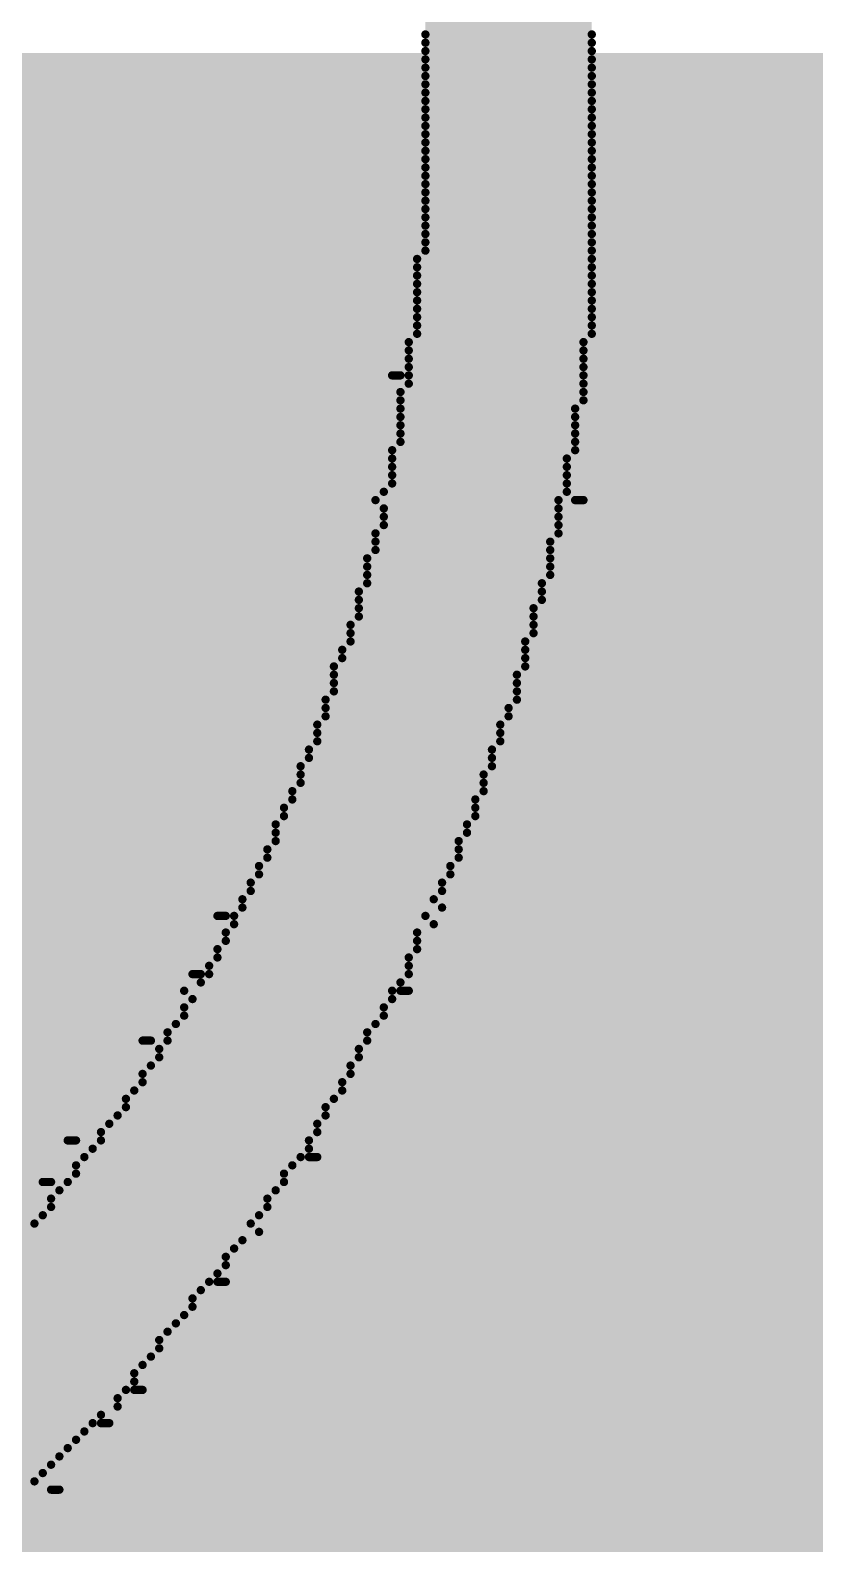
# Model space of a CAD drawing. Header units: inches. Extents: x -5 to 433, y -20 to 71.
# Drawn here: x 24.484 to 26.88, y 50.057 to 54.68 of the extents above; entities that cross this region are included whole.
import ezdxf

# ---------------------------------------------------------------- set-up
doc = ezdxf.new("R2010")
doc.units = ezdxf.units.IN
doc.layers.add('Bottom Overlay', color=54, linetype='Continuous')
doc.layers.add('Top Layer', color=1, linetype='Continuous')

msp = doc.modelspace()

# ---------------------------------------------------------------- hatches: boundary and pattern name
at = {"layer": 'Top Layer'}
for points in [[(24.1058, 54.61), (24.1058, 53.4162), (64.5414, 53.4162), (64.5414, 54.61)], [(24.1554, 38.5064), (29.1842, 38.5064), (29.1842, 54.4576), (24.1554, 54.4576)], [(24.1059, 10.3124), (26.7462, 10.3124), (26.7462, 54.0655), (24.1059, 54.0655)]]:
    msp.add_hatch(color=1, dxfattribs=at).paths.add_polyline_path(points)

# ---------------------------------------------------------------- linework, layer by layer
at = {"layer": 'Bottom Overlay'}
for points in [[(25.6908, 54.6926, 0.0254, 0.0254, 0), (26.1988, 54.6926, 0.0254, 0.0254, 0)], [(25.6908, 54.6672, 0.0254, 0.0254, 0), (26.1988, 54.6672, 0.0254, 0.0254, 0)], [(25.6908, 54.6418, 0.0254, 0.0254, 0), (26.1988, 54.6418, 0.0254, 0.0254, 0)], [(25.6908, 54.6164, 0.0254, 0.0254, 0), (26.1988, 54.6164, 0.0254, 0.0254, 0)], [(25.6908, 54.591, 0.0254, 0.0254, 0), (26.1988, 54.591, 0.0254, 0.0254, 0)], [(25.6908, 54.5656, 0.0254, 0.0254, 0), (26.1988, 54.5656, 0.0254, 0.0254, 0)], [(25.6908, 54.5402, 0.0254, 0.0254, 0), (26.1988, 54.5402, 0.0254, 0.0254, 0)], [(25.6908, 54.5148, 0.0254, 0.0254, 0), (26.1988, 54.5148, 0.0254, 0.0254, 0)], [(25.6908, 54.4894, 0.0254, 0.0254, 0), (26.1988, 54.4894, 0.0254, 0.0254, 0)], [(25.6908, 54.464, 0.0254, 0.0254, 0), (26.1988, 54.464, 0.0254, 0.0254, 0)], [(25.6908, 54.4386, 0.0254, 0.0254, 0), (26.1988, 54.4386, 0.0254, 0.0254, 0)], [(25.6908, 54.4132, 0.0254, 0.0254, 0), (26.1988, 54.4132, 0.0254, 0.0254, 0)], [(25.6908, 54.3878, 0.0254, 0.0254, 0), (26.1988, 54.3878, 0.0254, 0.0254, 0)], [(25.6908, 54.3624, 0.0254, 0.0254, 0), (26.1988, 54.3624, 0.0254, 0.0254, 0)], [(25.6908, 54.337, 0.0254, 0.0254, 0), (26.1988, 54.337, 0.0254, 0.0254, 0)], [(25.6908, 54.3116, 0.0254, 0.0254, 0), (26.1988, 54.3116, 0.0254, 0.0254, 0)], [(25.6908, 54.2862, 0.0254, 0.0254, 0), (26.1988, 54.2862, 0.0254, 0.0254, 0)], [(25.6908, 54.2608, 0.0254, 0.0254, 0), (26.1988, 54.2608, 0.0254, 0.0254, 0)], [(25.6908, 54.2354, 0.0254, 0.0254, 0), (26.1988, 54.2354, 0.0254, 0.0254, 0)], [(25.6908, 54.21, 0.0254, 0.0254, 0), (26.1988, 54.21, 0.0254, 0.0254, 0)], [(25.6908, 54.1846, 0.0254, 0.0254, 0), (26.1988, 54.1846, 0.0254, 0.0254, 0)], [(25.6908, 54.1592, 0.0254, 0.0254, 0), (26.1988, 54.1592, 0.0254, 0.0254, 0)], [(25.6908, 54.1338, 0.0254, 0.0254, 0), (26.1988, 54.1338, 0.0254, 0.0254, 0)], [(25.6908, 54.1084, 0.0254, 0.0254, 0), (26.1988, 54.1084, 0.0254, 0.0254, 0)], [(25.6908, 54.083, 0.0254, 0.0254, 0), (26.1988, 54.083, 0.0254, 0.0254, 0)], [(25.6908, 54.0576, 0.0254, 0.0254, 0), (26.1988, 54.0576, 0.0254, 0.0254, 0)], [(25.6908, 54.0322, 0.0254, 0.0254, 0), (26.1988, 54.0322, 0.0254, 0.0254, 0)], [(25.6908, 54.0068, 0.0254, 0.0254, 0), (26.1988, 54.0068, 0.0254, 0.0254, 0)], [(25.6654, 53.9814, 0.0254, 0.0254, 0), (26.1988, 53.9814, 0.0254, 0.0254, 0)], [(25.6654, 53.956, 0.0254, 0.0254, 0), (26.1988, 53.956, 0.0254, 0.0254, 0)], [(25.6654, 53.9306, 0.0254, 0.0254, 0), (26.1988, 53.9306, 0.0254, 0.0254, 0)], [(25.6654, 53.9052, 0.0254, 0.0254, 0), (26.1988, 53.9052, 0.0254, 0.0254, 0)], [(25.6654, 53.8798, 0.0254, 0.0254, 0), (26.1988, 53.8798, 0.0254, 0.0254, 0)], [(25.6654, 53.8544, 0.0254, 0.0254, 0), (26.1988, 53.8544, 0.0254, 0.0254, 0)], [(25.6654, 53.829, 0.0254, 0.0254, 0), (26.1988, 53.829, 0.0254, 0.0254, 0)], [(25.6654, 53.8036, 0.0254, 0.0254, 0), (26.1988, 53.8036, 0.0254, 0.0254, 0)], [(25.6654, 53.7782, 0.0254, 0.0254, 0), (26.1988, 53.7782, 0.0254, 0.0254, 0)], [(25.6654, 53.7528, 0.0254, 0.0254, 0), (26.1988, 53.7528, 0.0254, 0.0254, 0)], [(25.64, 53.7274, 0.0254, 0.0254, 0), (26.1734, 53.7274, 0.0254, 0.0254, 0)], [(25.64, 53.702, 0.0254, 0.0254, 0), (26.1734, 53.702, 0.0254, 0.0254, 0)], [(25.64, 53.6766, 0.0254, 0.0254, 0), (26.1734, 53.6766, 0.0254, 0.0254, 0)], [(25.5892, 53.6258, 0.0254, 0.0254, 0), (25.6146, 53.6258, 0.0254, 0.0254, 0)], [(25.64, 53.6512, 0.0254, 0.0254, 0), (26.1734, 53.6512, 0.0254, 0.0254, 0)], [(25.64, 53.6258, 0.0254, 0.0254, 0), (26.1734, 53.6258, 0.0254, 0.0254, 0)], [(25.6146, 53.575, 0.0254, 0.0254, 0), (26.1734, 53.575, 0.0254, 0.0254, 0)], [(25.64, 53.6004, 0.0254, 0.0254, 0), (26.1734, 53.6004, 0.0254, 0.0254, 0)], [(25.6146, 53.5496, 0.0254, 0.0254, 0), (26.1734, 53.5496, 0.0254, 0.0254, 0)], [(25.6146, 53.5242, 0.0254, 0.0254, 0), (26.148, 53.5242, 0.0254, 0.0254, 0)], [(25.6146, 53.4988, 0.0254, 0.0254, 0), (26.148, 53.4988, 0.0254, 0.0254, 0)], [(25.6146, 53.4734, 0.0254, 0.0254, 0), (26.148, 53.4734, 0.0254, 0.0254, 0)], [(25.6146, 53.448, 0.0254, 0.0254, 0), (26.148, 53.448, 0.0254, 0.0254, 0)], [(25.5892, 53.3972, 0.0254, 0.0254, 0), (26.148, 53.3972, 0.0254, 0.0254, 0)], [(25.6146, 53.4226, 0.0254, 0.0254, 0), (26.148, 53.4226, 0.0254, 0.0254, 0)], [(25.5892, 53.3718, 0.0254, 0.0254, 0), (26.1226, 53.3718, 0.0254, 0.0254, 0)], [(25.5892, 53.3464, 0.0254, 0.0254, 0), (26.1226, 53.3464, 0.0254, 0.0254, 0)], [(25.5892, 53.321, 0.0254, 0.0254, 0), (26.1226, 53.321, 0.0254, 0.0254, 0)], [(25.5892, 53.2956, 0.0254, 0.0254, 0), (26.1226, 53.2956, 0.0254, 0.0254, 0)], [(25.5384, 53.2448, 0.0254, 0.0254, 0), (26.0972, 53.2448, 0.0254, 0.0254, 0)], [(25.5638, 53.2702, 0.0254, 0.0254, 0), (26.1226, 53.2702, 0.0254, 0.0254, 0)], [(26.148, 53.2448, 0.0254, 0.0254, 0), (26.1734, 53.2448, 0.0254, 0.0254, 0)], [(25.5638, 53.2194, 0.0254, 0.0254, 0), (26.0972, 53.2194, 0.0254, 0.0254, 0)], [(25.5638, 53.194, 0.0254, 0.0254, 0), (26.0972, 53.194, 0.0254, 0.0254, 0)], [(25.5638, 53.1686, 0.0254, 0.0254, 0), (26.0972, 53.1686, 0.0254, 0.0254, 0)], [(25.5384, 53.1432, 0.0254, 0.0254, 0), (26.0972, 53.1432, 0.0254, 0.0254, 0)], [(25.5384, 53.1178, 0.0254, 0.0254, 0), (26.0718, 53.1178, 0.0254, 0.0254, 0)], [(25.513, 53.067, 0.0254, 0.0254, 0), (26.0718, 53.067, 0.0254, 0.0254, 0)], [(25.5384, 53.0924, 0.0254, 0.0254, 0), (26.0718, 53.0924, 0.0254, 0.0254, 0)], [(25.513, 53.0416, 0.0254, 0.0254, 0), (26.0718, 53.0416, 0.0254, 0.0254, 0)], [(25.513, 53.0162, 0.0254, 0.0254, 0), (26.0718, 53.0162, 0.0254, 0.0254, 0)], [(25.4876, 52.9654, 0.0254, 0.0254, 0), (26.0464, 52.9654, 0.0254, 0.0254, 0)], [(25.513, 52.9908, 0.0254, 0.0254, 0), (26.0464, 52.9908, 0.0254, 0.0254, 0)], [(25.4876, 52.94, 0.0254, 0.0254, 0), (26.0464, 52.94, 0.0254, 0.0254, 0)], [(25.4876, 52.9146, 0.0254, 0.0254, 0), (26.021, 52.9146, 0.0254, 0.0254, 0)], [(25.4876, 52.8892, 0.0254, 0.0254, 0), (26.021, 52.8892, 0.0254, 0.0254, 0)], [(25.4622, 52.8638, 0.0254, 0.0254, 0), (26.021, 52.8638, 0.0254, 0.0254, 0)], [(25.4622, 52.8384, 0.0254, 0.0254, 0), (26.021, 52.8384, 0.0254, 0.0254, 0)], [(25.4368, 52.7876, 0.0254, 0.0254, 0), (25.9956, 52.7876, 0.0254, 0.0254, 0)], [(25.4622, 52.813, 0.0254, 0.0254, 0), (25.9956, 52.813, 0.0254, 0.0254, 0)], [(25.4114, 52.7368, 0.0254, 0.0254, 0), (25.9956, 52.7368, 0.0254, 0.0254, 0)], [(25.4368, 52.7622, 0.0254, 0.0254, 0), (25.9956, 52.7622, 0.0254, 0.0254, 0)], [(25.4114, 52.7114, 0.0254, 0.0254, 0), (25.9702, 52.7114, 0.0254, 0.0254, 0)], [(25.4114, 52.686, 0.0254, 0.0254, 0), (25.9702, 52.686, 0.0254, 0.0254, 0)], [(25.4114, 52.6606, 0.0254, 0.0254, 0), (25.9702, 52.6606, 0.0254, 0.0254, 0)], [(25.386, 52.6352, 0.0254, 0.0254, 0), (25.9702, 52.6352, 0.0254, 0.0254, 0)], [(25.386, 52.6098, 0.0254, 0.0254, 0), (25.9448, 52.6098, 0.0254, 0.0254, 0)], [(25.3606, 52.559, 0.0254, 0.0254, 0), (25.9194, 52.559, 0.0254, 0.0254, 0)], [(25.386, 52.5844, 0.0254, 0.0254, 0), (25.9448, 52.5844, 0.0254, 0.0254, 0)], [(25.3606, 52.5336, 0.0254, 0.0254, 0), (25.9194, 52.5336, 0.0254, 0.0254, 0)], [(25.3606, 52.5082, 0.0254, 0.0254, 0), (25.9194, 52.5082, 0.0254, 0.0254, 0)], [(25.3352, 52.4828, 0.0254, 0.0254, 0), (25.894, 52.4828, 0.0254, 0.0254, 0)], [(25.3352, 52.4574, 0.0254, 0.0254, 0), (25.894, 52.4574, 0.0254, 0.0254, 0)], [(25.3098, 52.432, 0.0254, 0.0254, 0), (25.894, 52.432, 0.0254, 0.0254, 0)], [(25.3098, 52.4066, 0.0254, 0.0254, 0), (25.8686, 52.4066, 0.0254, 0.0254, 0)], [(25.3098, 52.3812, 0.0254, 0.0254, 0), (25.8686, 52.3812, 0.0254, 0.0254, 0)], [(25.2844, 52.3558, 0.0254, 0.0254, 0), (25.8686, 52.3558, 0.0254, 0.0254, 0)], [(25.2844, 52.3304, 0.0254, 0.0254, 0), (25.8432, 52.3304, 0.0254, 0.0254, 0)], [(25.259, 52.305, 0.0254, 0.0254, 0), (25.8432, 52.305, 0.0254, 0.0254, 0)], [(25.259, 52.2796, 0.0254, 0.0254, 0), (25.8432, 52.2796, 0.0254, 0.0254, 0)], [(25.2336, 52.2542, 0.0254, 0.0254, 0), (25.8178, 52.2542, 0.0254, 0.0254, 0)], [(25.2336, 52.2288, 0.0254, 0.0254, 0), (25.8178, 52.2288, 0.0254, 0.0254, 0)], [(25.2336, 52.2034, 0.0254, 0.0254, 0), (25.7924, 52.2034, 0.0254, 0.0254, 0)], [(25.2082, 52.178, 0.0254, 0.0254, 0), (25.7924, 52.178, 0.0254, 0.0254, 0)], [(25.2082, 52.1526, 0.0254, 0.0254, 0), (25.7924, 52.1526, 0.0254, 0.0254, 0)], [(25.1828, 52.1272, 0.0254, 0.0254, 0), (25.767, 52.1272, 0.0254, 0.0254, 0)], [(25.1828, 52.1018, 0.0254, 0.0254, 0), (25.767, 52.1018, 0.0254, 0.0254, 0)], [(25.1574, 52.0764, 0.0254, 0.0254, 0), (25.7416, 52.0764, 0.0254, 0.0254, 0)], [(25.1574, 52.051, 0.0254, 0.0254, 0), (25.7416, 52.051, 0.0254, 0.0254, 0)], [(25.132, 52.0256, 0.0254, 0.0254, 0), (25.7162, 52.0256, 0.0254, 0.0254, 0)], [(25.132, 52.0002, 0.0254, 0.0254, 0), (25.7416, 52.0002, 0.0254, 0.0254, 0)], [(25.0558, 51.9748, 0.0254, 0.0254, 0), (25.0812, 51.9748, 0.0254, 0.0254, 0)], [(25.1066, 51.9748, 0.0254, 0.0254, 0), (25.6908, 51.9748, 0.0254, 0.0254, 0)], [(25.1066, 51.9494, 0.0254, 0.0254, 0), (25.7162, 51.9494, 0.0254, 0.0254, 0)], [(25.0812, 51.924, 0.0254, 0.0254, 0), (25.6654, 51.924, 0.0254, 0.0254, 0)], [(25.0558, 51.8732, 0.0254, 0.0254, 0), (25.6654, 51.8732, 0.0254, 0.0254, 0)], [(25.0812, 51.8986, 0.0254, 0.0254, 0), (25.6654, 51.8986, 0.0254, 0.0254, 0)], [(25.0304, 51.8224, 0.0254, 0.0254, 0), (25.64, 51.8224, 0.0254, 0.0254, 0)], [(25.0558, 51.8478, 0.0254, 0.0254, 0), (25.64, 51.8478, 0.0254, 0.0254, 0)], [(24.9796, 51.797, 0.0254, 0.0254, 0), (25.005, 51.797, 0.0254, 0.0254, 0)], [(25.005, 51.7716, 0.0254, 0.0254, 0), (25.6146, 51.7716, 0.0254, 0.0254, 0)], [(25.0304, 51.797, 0.0254, 0.0254, 0), (25.64, 51.797, 0.0254, 0.0254, 0)], [(24.9542, 51.7462, 0.0254, 0.0254, 0), (25.5892, 51.7462, 0.0254, 0.0254, 0)], [(24.9796, 51.7208, 0.0254, 0.0254, 0), (25.5892, 51.7208, 0.0254, 0.0254, 0)], [(25.6146, 51.7462, 0.0254, 0.0254, 0), (25.64, 51.7462, 0.0254, 0.0254, 0)], [(24.9542, 51.6954, 0.0254, 0.0254, 0), (25.5638, 51.6954, 0.0254, 0.0254, 0)], [(24.9288, 51.6446, 0.0254, 0.0254, 0), (25.5384, 51.6446, 0.0254, 0.0254, 0)], [(24.9542, 51.67, 0.0254, 0.0254, 0), (25.5638, 51.67, 0.0254, 0.0254, 0)], [(24.8272, 51.5938, 0.0254, 0.0254, 0), (24.8526, 51.5938, 0.0254, 0.0254, 0)], [(24.9034, 51.6192, 0.0254, 0.0254, 0), (25.513, 51.6192, 0.0254, 0.0254, 0)], [(24.9034, 51.5938, 0.0254, 0.0254, 0), (25.513, 51.5938, 0.0254, 0.0254, 0)], [(24.878, 51.5684, 0.0254, 0.0254, 0), (25.4876, 51.5684, 0.0254, 0.0254, 0)], [(24.878, 51.543, 0.0254, 0.0254, 0), (25.4876, 51.543, 0.0254, 0.0254, 0)], [(24.8272, 51.4922, 0.0254, 0.0254, 0), (25.4622, 51.4922, 0.0254, 0.0254, 0)], [(24.8526, 51.5176, 0.0254, 0.0254, 0), (25.4622, 51.5176, 0.0254, 0.0254, 0)], [(24.8018, 51.4414, 0.0254, 0.0254, 0), (25.4368, 51.4414, 0.0254, 0.0254, 0)], [(24.8272, 51.4668, 0.0254, 0.0254, 0), (25.4368, 51.4668, 0.0254, 0.0254, 0)], [(24.7764, 51.416, 0.0254, 0.0254, 0), (25.4114, 51.416, 0.0254, 0.0254, 0)], [(24.751, 51.3652, 0.0254, 0.0254, 0), (25.386, 51.3652, 0.0254, 0.0254, 0)], [(24.7764, 51.3906, 0.0254, 0.0254, 0), (25.386, 51.3906, 0.0254, 0.0254, 0)], [(24.7002, 51.3144, 0.0254, 0.0254, 0), (25.3606, 51.3144, 0.0254, 0.0254, 0)], [(24.7256, 51.3398, 0.0254, 0.0254, 0), (25.3606, 51.3398, 0.0254, 0.0254, 0)], [(24.5986, 51.289, 0.0254, 0.0254, 0), (24.624, 51.289, 0.0254, 0.0254, 0)], [(24.6748, 51.2636, 0.0254, 0.0254, 0), (25.3352, 51.2636, 0.0254, 0.0254, 0)], [(24.7002, 51.289, 0.0254, 0.0254, 0), (25.3352, 51.289, 0.0254, 0.0254, 0)], [(24.624, 51.2128, 0.0254, 0.0254, 0), (25.2844, 51.2128, 0.0254, 0.0254, 0)], [(24.6494, 51.2382, 0.0254, 0.0254, 0), (25.3098, 51.2382, 0.0254, 0.0254, 0)], [(25.3352, 51.2382, 0.0254, 0.0254, 0), (25.3606, 51.2382, 0.0254, 0.0254, 0)], [(24.5224, 51.162, 0.0254, 0.0254, 0), (24.5478, 51.162, 0.0254, 0.0254, 0)], [(24.5986, 51.162, 0.0254, 0.0254, 0), (25.259, 51.162, 0.0254, 0.0254, 0)], [(24.624, 51.1874, 0.0254, 0.0254, 0), (25.259, 51.1874, 0.0254, 0.0254, 0)], [(24.5732, 51.1366, 0.0254, 0.0254, 0), (25.2336, 51.1366, 0.0254, 0.0254, 0)], [(24.5478, 51.1112, 0.0254, 0.0254, 0), (25.2082, 51.1112, 0.0254, 0.0254, 0)], [(24.5478, 51.0858, 0.0254, 0.0254, 0), (25.2082, 51.0858, 0.0254, 0.0254, 0)], [(24.497, 51.035, 0.0254, 0.0254, 0), (25.1574, 51.035, 0.0254, 0.0254, 0)], [(24.5224, 51.0604, 0.0254, 0.0254, 0), (25.1828, 51.0604, 0.0254, 0.0254, 0)], [(24.4462, 50.9842, 0.0254, 0.0254, 0), (25.132, 50.9842, 0.0254, 0.0254, 0)], [(24.4716, 51.0096, 0.0254, 0.0254, 0), (25.1828, 51.0096, 0.0254, 0.0254, 0)], [(24.4208, 50.9588, 0.0254, 0.0254, 0), (25.1066, 50.9588, 0.0254, 0.0254, 0)], [(24.4208, 50.9334, 0.0254, 0.0254, 0), (25.0812, 50.9334, 0.0254, 0.0254, 0)], [(24.3954, 50.908, 0.0254, 0.0254, 0), (25.0812, 50.908, 0.0254, 0.0254, 0)], [(24.3446, 50.8572, 0.0254, 0.0254, 0), (25.0304, 50.8572, 0.0254, 0.0254, 0)], [(24.37, 50.8826, 0.0254, 0.0254, 0), (25.0558, 50.8826, 0.0254, 0.0254, 0)], [(25.0558, 50.8572, 0.0254, 0.0254, 0), (25.0812, 50.8572, 0.0254, 0.0254, 0)], [(24.2938, 50.8064, 0.0254, 0.0254, 0), (24.9796, 50.8064, 0.0254, 0.0254, 0)], [(24.3192, 50.8318, 0.0254, 0.0254, 0), (25.005, 50.8318, 0.0254, 0.0254, 0)], [(24.243, 50.7556, 0.0254, 0.0254, 0), (24.9542, 50.7556, 0.0254, 0.0254, 0)], [(24.2684, 50.781, 0.0254, 0.0254, 0), (24.9796, 50.781, 0.0254, 0.0254, 0)], [(24.1922, 50.7048, 0.0254, 0.0254, 0), (24.9034, 50.7048, 0.0254, 0.0254, 0)], [(24.2176, 50.7302, 0.0254, 0.0254, 0), (24.9288, 50.7302, 0.0254, 0.0254, 0)], [(24.1414, 50.654, 0.0254, 0.0254, 0), (24.878, 50.654, 0.0254, 0.0254, 0)], [(24.1668, 50.6794, 0.0254, 0.0254, 0), (24.878, 50.6794, 0.0254, 0.0254, 0)], [(24.116, 50.6286, 0.0254, 0.0254, 0), (24.8526, 50.6286, 0.0254, 0.0254, 0)], [(24.0652, 50.5778, 0.0254, 0.0254, 0), (24.8018, 50.5778, 0.0254, 0.0254, 0)], [(24.0906, 50.6032, 0.0254, 0.0254, 0), (24.8272, 50.6032, 0.0254, 0.0254, 0)], [(24.0144, 50.527, 0.0254, 0.0254, 0), (24.7764, 50.527, 0.0254, 0.0254, 0)], [(24.0398, 50.5524, 0.0254, 0.0254, 0), (24.8018, 50.5524, 0.0254, 0.0254, 0)], [(24.8018, 50.527, 0.0254, 0.0254, 0), (24.8272, 50.527, 0.0254, 0.0254, 0)], [(23.9636, 50.4762, 0.0254, 0.0254, 0), (24.751, 50.4762, 0.0254, 0.0254, 0)], [(23.989, 50.5016, 0.0254, 0.0254, 0), (24.751, 50.5016, 0.0254, 0.0254, 0)], [(23.9128, 50.4254, 0.0254, 0.0254, 0), (24.6748, 50.4254, 0.0254, 0.0254, 0)], [(23.9382, 50.4508, 0.0254, 0.0254, 0), (24.7002, 50.4508, 0.0254, 0.0254, 0)], [(24.7002, 50.4254, 0.0254, 0.0254, 0), (24.7256, 50.4254, 0.0254, 0.0254, 0)], [(23.862, 50.4, 0.0254, 0.0254, 0), (24.6494, 50.4, 0.0254, 0.0254, 0)], [(23.8112, 50.3492, 0.0254, 0.0254, 0), (24.5986, 50.3492, 0.0254, 0.0254, 0)], [(23.862, 50.3746, 0.0254, 0.0254, 0), (24.624, 50.3746, 0.0254, 0.0254, 0)], [(23.7604, 50.2984, 0.0254, 0.0254, 0), (24.5478, 50.2984, 0.0254, 0.0254, 0)], [(23.7858, 50.3238, 0.0254, 0.0254, 0), (24.5732, 50.3238, 0.0254, 0.0254, 0)], [(23.6842, 50.2476, 0.0254, 0.0254, 0), (24.497, 50.2476, 0.0254, 0.0254, 0)], [(23.735, 50.273, 0.0254, 0.0254, 0), (24.5224, 50.273, 0.0254, 0.0254, 0)], [(23.6588, 50.2222, 0.0254, 0.0254, 0), (24.4716, 50.2222, 0.0254, 0.0254, 0)], [(24.5478, 50.2222, 0.0254, 0.0254, 0), (24.5732, 50.2222, 0.0254, 0.0254, 0)]]:
    msp.add_lwpolyline(points, format="xyseb", dxfattribs=at)
for points in [[(25.6845, 54.6672, 0.0127, 0.0127, 1), (25.6972, 54.6672, 0.0127, 0.0127, 1)], [(25.6845, 54.6418, 0.0127, 0.0127, 1), (25.6972, 54.6418, 0.0127, 0.0127, 1)], [(26.1925, 54.6672, 0.0127, 0.0127, 1), (26.2052, 54.6672, 0.0127, 0.0127, 1)], [(26.1925, 54.6418, 0.0127, 0.0127, 1), (26.2052, 54.6418, 0.0127, 0.0127, 1)], [(25.6845, 54.6164, 0.0127, 0.0127, 1), (25.6972, 54.6164, 0.0127, 0.0127, 1)], [(25.6845, 54.591, 0.0127, 0.0127, 1), (25.6972, 54.591, 0.0127, 0.0127, 1)], [(26.1925, 54.6164, 0.0127, 0.0127, 1), (26.2052, 54.6164, 0.0127, 0.0127, 1)], [(26.1925, 54.591, 0.0127, 0.0127, 1), (26.2052, 54.591, 0.0127, 0.0127, 1)], [(25.6845, 54.5656, 0.0127, 0.0127, 1), (25.6972, 54.5656, 0.0127, 0.0127, 1)], [(25.6845, 54.5402, 0.0127, 0.0127, 1), (25.6972, 54.5402, 0.0127, 0.0127, 1)], [(26.1925, 54.5656, 0.0127, 0.0127, 1), (26.2052, 54.5656, 0.0127, 0.0127, 1)], [(26.1925, 54.5402, 0.0127, 0.0127, 1), (26.2052, 54.5402, 0.0127, 0.0127, 1)], [(25.6845, 54.5148, 0.0127, 0.0127, 1), (25.6972, 54.5148, 0.0127, 0.0127, 1)], [(26.1925, 54.5148, 0.0127, 0.0127, 1), (26.2052, 54.5148, 0.0127, 0.0127, 1)], [(25.6845, 54.4894, 0.0127, 0.0127, 1), (25.6972, 54.4894, 0.0127, 0.0127, 1)], [(25.6845, 54.464, 0.0127, 0.0127, 1), (25.6972, 54.464, 0.0127, 0.0127, 1)], [(26.1925, 54.4894, 0.0127, 0.0127, 1), (26.2052, 54.4894, 0.0127, 0.0127, 1)], [(26.1925, 54.464, 0.0127, 0.0127, 1), (26.2052, 54.464, 0.0127, 0.0127, 1)], [(25.6845, 54.4386, 0.0127, 0.0127, 1), (25.6972, 54.4386, 0.0127, 0.0127, 1)], [(25.6845, 54.4132, 0.0127, 0.0127, 1), (25.6972, 54.4132, 0.0127, 0.0127, 1)], [(26.1925, 54.4386, 0.0127, 0.0127, 1), (26.2052, 54.4386, 0.0127, 0.0127, 1)], [(26.1925, 54.4132, 0.0127, 0.0127, 1), (26.2052, 54.4132, 0.0127, 0.0127, 1)], [(25.6845, 54.3878, 0.0127, 0.0127, 1), (25.6972, 54.3878, 0.0127, 0.0127, 1)], [(25.6845, 54.3624, 0.0127, 0.0127, 1), (25.6972, 54.3624, 0.0127, 0.0127, 1)], [(26.1925, 54.3878, 0.0127, 0.0127, 1), (26.2052, 54.3878, 0.0127, 0.0127, 1)], [(26.1925, 54.3624, 0.0127, 0.0127, 1), (26.2052, 54.3624, 0.0127, 0.0127, 1)], [(25.6845, 54.337, 0.0127, 0.0127, 1), (25.6972, 54.337, 0.0127, 0.0127, 1)], [(25.6845, 54.3116, 0.0127, 0.0127, 1), (25.6972, 54.3116, 0.0127, 0.0127, 1)], [(26.1925, 54.337, 0.0127, 0.0127, 1), (26.2052, 54.337, 0.0127, 0.0127, 1)], [(26.1925, 54.3116, 0.0127, 0.0127, 1), (26.2052, 54.3116, 0.0127, 0.0127, 1)], [(25.6845, 54.2862, 0.0127, 0.0127, 1), (25.6972, 54.2862, 0.0127, 0.0127, 1)], [(25.6845, 54.2608, 0.0127, 0.0127, 1), (25.6972, 54.2608, 0.0127, 0.0127, 1)], [(26.1925, 54.2862, 0.0127, 0.0127, 1), (26.2052, 54.2862, 0.0127, 0.0127, 1)], [(26.1925, 54.2608, 0.0127, 0.0127, 1), (26.2052, 54.2608, 0.0127, 0.0127, 1)], [(25.6845, 54.2354, 0.0127, 0.0127, 1), (25.6972, 54.2354, 0.0127, 0.0127, 1)], [(26.1925, 54.2354, 0.0127, 0.0127, 1), (26.2052, 54.2354, 0.0127, 0.0127, 1)], [(25.6845, 54.21, 0.0127, 0.0127, 1), (25.6972, 54.21, 0.0127, 0.0127, 1)], [(25.6845, 54.1846, 0.0127, 0.0127, 1), (25.6972, 54.1846, 0.0127, 0.0127, 1)], [(26.1925, 54.21, 0.0127, 0.0127, 1), (26.2052, 54.21, 0.0127, 0.0127, 1)], [(26.1925, 54.1846, 0.0127, 0.0127, 1), (26.2052, 54.1846, 0.0127, 0.0127, 1)], [(25.6845, 54.1592, 0.0127, 0.0127, 1), (25.6972, 54.1592, 0.0127, 0.0127, 1)], [(25.6845, 54.1338, 0.0127, 0.0127, 1), (25.6972, 54.1338, 0.0127, 0.0127, 1)], [(26.1925, 54.1592, 0.0127, 0.0127, 1), (26.2052, 54.1592, 0.0127, 0.0127, 1)], [(26.1925, 54.1338, 0.0127, 0.0127, 1), (26.2052, 54.1338, 0.0127, 0.0127, 1)], [(25.6845, 54.1084, 0.0127, 0.0127, 1), (25.6972, 54.1084, 0.0127, 0.0127, 1)], [(25.6845, 54.083, 0.0127, 0.0127, 1), (25.6972, 54.083, 0.0127, 0.0127, 1)], [(26.1925, 54.1084, 0.0127, 0.0127, 1), (26.2052, 54.1084, 0.0127, 0.0127, 1)], [(26.1925, 54.083, 0.0127, 0.0127, 1), (26.2052, 54.083, 0.0127, 0.0127, 1)], [(25.6845, 54.0576, 0.0127, 0.0127, 1), (25.6972, 54.0576, 0.0127, 0.0127, 1)], [(25.6845, 54.0322, 0.0127, 0.0127, 1), (25.6972, 54.0322, 0.0127, 0.0127, 1)], [(26.1925, 54.0576, 0.0127, 0.0127, 1), (26.2052, 54.0576, 0.0127, 0.0127, 1)], [(26.1925, 54.0322, 0.0127, 0.0127, 1), (26.2052, 54.0322, 0.0127, 0.0127, 1)], [(25.6845, 54.0068, 0.0127, 0.0127, 1), (25.6972, 54.0068, 0.0127, 0.0127, 1)], [(26.1925, 54.0068, 0.0127, 0.0127, 1), (26.2052, 54.0068, 0.0127, 0.0127, 1)], [(25.6591, 53.9814, 0.0127, 0.0127, 1), (25.6718, 53.9814, 0.0127, 0.0127, 1)], [(25.6591, 53.956, 0.0127, 0.0127, 1), (25.6718, 53.956, 0.0127, 0.0127, 1)], [(26.1925, 53.9814, 0.0127, 0.0127, 1), (26.2052, 53.9814, 0.0127, 0.0127, 1)], [(26.1925, 53.956, 0.0127, 0.0127, 1), (26.2052, 53.956, 0.0127, 0.0127, 1)], [(25.6591, 53.9306, 0.0127, 0.0127, 1), (25.6718, 53.9306, 0.0127, 0.0127, 1)], [(25.6591, 53.9052, 0.0127, 0.0127, 1), (25.6718, 53.9052, 0.0127, 0.0127, 1)], [(26.1925, 53.9306, 0.0127, 0.0127, 1), (26.2052, 53.9306, 0.0127, 0.0127, 1)], [(26.1925, 53.9052, 0.0127, 0.0127, 1), (26.2052, 53.9052, 0.0127, 0.0127, 1)], [(25.6591, 53.8798, 0.0127, 0.0127, 1), (25.6718, 53.8798, 0.0127, 0.0127, 1)], [(25.6591, 53.8544, 0.0127, 0.0127, 1), (25.6718, 53.8544, 0.0127, 0.0127, 1)], [(26.1925, 53.8798, 0.0127, 0.0127, 1), (26.2052, 53.8798, 0.0127, 0.0127, 1)], [(26.1925, 53.8544, 0.0127, 0.0127, 1), (26.2052, 53.8544, 0.0127, 0.0127, 1)], [(25.6591, 53.829, 0.0127, 0.0127, 1), (25.6718, 53.829, 0.0127, 0.0127, 1)], [(25.6591, 53.8036, 0.0127, 0.0127, 1), (25.6718, 53.8036, 0.0127, 0.0127, 1)], [(26.1925, 53.829, 0.0127, 0.0127, 1), (26.2052, 53.829, 0.0127, 0.0127, 1)], [(26.1925, 53.8036, 0.0127, 0.0127, 1), (26.2052, 53.8036, 0.0127, 0.0127, 1)], [(25.6591, 53.7782, 0.0127, 0.0127, 1), (25.6718, 53.7782, 0.0127, 0.0127, 1)], [(25.6591, 53.7528, 0.0127, 0.0127, 1), (25.6718, 53.7528, 0.0127, 0.0127, 1)], [(26.1925, 53.7782, 0.0127, 0.0127, 1), (26.2052, 53.7782, 0.0127, 0.0127, 1)], [(26.1925, 53.7528, 0.0127, 0.0127, 1), (26.2052, 53.7528, 0.0127, 0.0127, 1)], [(25.6337, 53.7274, 0.0127, 0.0127, 1), (25.6464, 53.7274, 0.0127, 0.0127, 1)], [(26.1671, 53.7274, 0.0127, 0.0127, 1), (26.1798, 53.7274, 0.0127, 0.0127, 1)], [(25.6337, 53.702, 0.0127, 0.0127, 1), (25.6464, 53.702, 0.0127, 0.0127, 1)], [(25.6337, 53.6766, 0.0127, 0.0127, 1), (25.6464, 53.6766, 0.0127, 0.0127, 1)], [(26.1671, 53.702, 0.0127, 0.0127, 1), (26.1798, 53.702, 0.0127, 0.0127, 1)], [(26.1671, 53.6766, 0.0127, 0.0127, 1), (26.1798, 53.6766, 0.0127, 0.0127, 1)], [(25.5829, 53.6258, 0.0127, 0.0127, 1), (25.5956, 53.6258, 0.0127, 0.0127, 1)], [(25.6083, 53.6258, 0.0127, 0.0127, 1), (25.621, 53.6258, 0.0127, 0.0127, 1)], [(25.6337, 53.6512, 0.0127, 0.0127, 1), (25.6464, 53.6512, 0.0127, 0.0127, 1)], [(25.6337, 53.6258, 0.0127, 0.0127, 1), (25.6464, 53.6258, 0.0127, 0.0127, 1)], [(26.1671, 53.6512, 0.0127, 0.0127, 1), (26.1798, 53.6512, 0.0127, 0.0127, 1)], [(26.1671, 53.6258, 0.0127, 0.0127, 1), (26.1798, 53.6258, 0.0127, 0.0127, 1)], [(25.6083, 53.575, 0.0127, 0.0127, 1), (25.621, 53.575, 0.0127, 0.0127, 1)], [(25.6337, 53.6004, 0.0127, 0.0127, 1), (25.6464, 53.6004, 0.0127, 0.0127, 1)], [(26.1671, 53.6004, 0.0127, 0.0127, 1), (26.1798, 53.6004, 0.0127, 0.0127, 1)], [(26.1671, 53.575, 0.0127, 0.0127, 1), (26.1798, 53.575, 0.0127, 0.0127, 1)], [(25.6083, 53.5496, 0.0127, 0.0127, 1), (25.621, 53.5496, 0.0127, 0.0127, 1)], [(25.6083, 53.5242, 0.0127, 0.0127, 1), (25.621, 53.5242, 0.0127, 0.0127, 1)], [(26.1417, 53.5242, 0.0127, 0.0127, 1), (26.1544, 53.5242, 0.0127, 0.0127, 1)], [(26.1671, 53.5496, 0.0127, 0.0127, 1), (26.1798, 53.5496, 0.0127, 0.0127, 1)], [(25.6083, 53.4988, 0.0127, 0.0127, 1), (25.621, 53.4988, 0.0127, 0.0127, 1)], [(25.6083, 53.4734, 0.0127, 0.0127, 1), (25.621, 53.4734, 0.0127, 0.0127, 1)], [(26.1417, 53.4988, 0.0127, 0.0127, 1), (26.1544, 53.4988, 0.0127, 0.0127, 1)], [(26.1417, 53.4734, 0.0127, 0.0127, 1), (26.1544, 53.4734, 0.0127, 0.0127, 1)], [(25.6083, 53.448, 0.0127, 0.0127, 1), (25.621, 53.448, 0.0127, 0.0127, 1)], [(26.1417, 53.448, 0.0127, 0.0127, 1), (26.1544, 53.448, 0.0127, 0.0127, 1)], [(25.5829, 53.3972, 0.0127, 0.0127, 1), (25.5956, 53.3972, 0.0127, 0.0127, 1)], [(25.6083, 53.4226, 0.0127, 0.0127, 1), (25.621, 53.4226, 0.0127, 0.0127, 1)], [(26.1417, 53.4226, 0.0127, 0.0127, 1), (26.1544, 53.4226, 0.0127, 0.0127, 1)], [(26.1417, 53.3972, 0.0127, 0.0127, 1), (26.1544, 53.3972, 0.0127, 0.0127, 1)], [(25.5829, 53.3718, 0.0127, 0.0127, 1), (25.5956, 53.3718, 0.0127, 0.0127, 1)], [(25.5829, 53.3464, 0.0127, 0.0127, 1), (25.5956, 53.3464, 0.0127, 0.0127, 1)], [(26.1163, 53.3718, 0.0127, 0.0127, 1), (26.129, 53.3718, 0.0127, 0.0127, 1)], [(26.1163, 53.3464, 0.0127, 0.0127, 1), (26.129, 53.3464, 0.0127, 0.0127, 1)], [(25.5829, 53.321, 0.0127, 0.0127, 1), (25.5956, 53.321, 0.0127, 0.0127, 1)], [(25.5829, 53.2956, 0.0127, 0.0127, 1), (25.5956, 53.2956, 0.0127, 0.0127, 1)], [(26.1163, 53.321, 0.0127, 0.0127, 1), (26.129, 53.321, 0.0127, 0.0127, 1)], [(26.1163, 53.2956, 0.0127, 0.0127, 1), (26.129, 53.2956, 0.0127, 0.0127, 1)], [(25.5321, 53.2448, 0.0127, 0.0127, 1), (25.5448, 53.2448, 0.0127, 0.0127, 1)], [(25.5575, 53.2702, 0.0127, 0.0127, 1), (25.5702, 53.2702, 0.0127, 0.0127, 1)], [(26.0909, 53.2448, 0.0127, 0.0127, 1), (26.1036, 53.2448, 0.0127, 0.0127, 1)], [(26.1163, 53.2702, 0.0127, 0.0127, 1), (26.129, 53.2702, 0.0127, 0.0127, 1)], [(26.1417, 53.2448, 0.0127, 0.0127, 1), (26.1544, 53.2448, 0.0127, 0.0127, 1)], [(26.1671, 53.2448, 0.0127, 0.0127, 1), (26.1798, 53.2448, 0.0127, 0.0127, 1)], [(25.5575, 53.2194, 0.0127, 0.0127, 1), (25.5702, 53.2194, 0.0127, 0.0127, 1)], [(26.0909, 53.2194, 0.0127, 0.0127, 1), (26.1036, 53.2194, 0.0127, 0.0127, 1)], [(25.5575, 53.194, 0.0127, 0.0127, 1), (25.5702, 53.194, 0.0127, 0.0127, 1)], [(25.5575, 53.1686, 0.0127, 0.0127, 1), (25.5702, 53.1686, 0.0127, 0.0127, 1)], [(26.0909, 53.194, 0.0127, 0.0127, 1), (26.1036, 53.194, 0.0127, 0.0127, 1)], [(26.0909, 53.1686, 0.0127, 0.0127, 1), (26.1036, 53.1686, 0.0127, 0.0127, 1)], [(25.5321, 53.1432, 0.0127, 0.0127, 1), (25.5448, 53.1432, 0.0127, 0.0127, 1)], [(25.5321, 53.1178, 0.0127, 0.0127, 1), (25.5448, 53.1178, 0.0127, 0.0127, 1)], [(26.0655, 53.1178, 0.0127, 0.0127, 1), (26.0782, 53.1178, 0.0127, 0.0127, 1)], [(26.0909, 53.1432, 0.0127, 0.0127, 1), (26.1036, 53.1432, 0.0127, 0.0127, 1)], [(25.5067, 53.067, 0.0127, 0.0127, 1), (25.5194, 53.067, 0.0127, 0.0127, 1)], [(25.5321, 53.0924, 0.0127, 0.0127, 1), (25.5448, 53.0924, 0.0127, 0.0127, 1)], [(26.0655, 53.0924, 0.0127, 0.0127, 1), (26.0782, 53.0924, 0.0127, 0.0127, 1)], [(26.0655, 53.067, 0.0127, 0.0127, 1), (26.0782, 53.067, 0.0127, 0.0127, 1)], [(25.5067, 53.0416, 0.0127, 0.0127, 1), (25.5194, 53.0416, 0.0127, 0.0127, 1)], [(25.5067, 53.0162, 0.0127, 0.0127, 1), (25.5194, 53.0162, 0.0127, 0.0127, 1)], [(26.0655, 53.0416, 0.0127, 0.0127, 1), (26.0782, 53.0416, 0.0127, 0.0127, 1)], [(26.0655, 53.0162, 0.0127, 0.0127, 1), (26.0782, 53.0162, 0.0127, 0.0127, 1)], [(25.4813, 52.9654, 0.0127, 0.0127, 1), (25.494, 52.9654, 0.0127, 0.0127, 1)], [(25.5067, 52.9908, 0.0127, 0.0127, 1), (25.5194, 52.9908, 0.0127, 0.0127, 1)], [(26.0401, 52.9908, 0.0127, 0.0127, 1), (26.0528, 52.9908, 0.0127, 0.0127, 1)], [(26.0401, 52.9654, 0.0127, 0.0127, 1), (26.0528, 52.9654, 0.0127, 0.0127, 1)], [(25.4813, 52.94, 0.0127, 0.0127, 1), (25.494, 52.94, 0.0127, 0.0127, 1)], [(26.0401, 52.94, 0.0127, 0.0127, 1), (26.0528, 52.94, 0.0127, 0.0127, 1)], [(25.4813, 52.9146, 0.0127, 0.0127, 1), (25.494, 52.9146, 0.0127, 0.0127, 1)], [(25.4813, 52.8892, 0.0127, 0.0127, 1), (25.494, 52.8892, 0.0127, 0.0127, 1)], [(26.0147, 52.9146, 0.0127, 0.0127, 1), (26.0274, 52.9146, 0.0127, 0.0127, 1)], [(26.0147, 52.8892, 0.0127, 0.0127, 1), (26.0274, 52.8892, 0.0127, 0.0127, 1)], [(25.4559, 52.8638, 0.0127, 0.0127, 1), (25.4686, 52.8638, 0.0127, 0.0127, 1)], [(25.4559, 52.8384, 0.0127, 0.0127, 1), (25.4686, 52.8384, 0.0127, 0.0127, 1)], [(26.0147, 52.8638, 0.0127, 0.0127, 1), (26.0274, 52.8638, 0.0127, 0.0127, 1)], [(26.0147, 52.8384, 0.0127, 0.0127, 1), (26.0274, 52.8384, 0.0127, 0.0127, 1)], [(25.4305, 52.7876, 0.0127, 0.0127, 1), (25.4432, 52.7876, 0.0127, 0.0127, 1)], [(25.4559, 52.813, 0.0127, 0.0127, 1), (25.4686, 52.813, 0.0127, 0.0127, 1)], [(25.9893, 52.813, 0.0127, 0.0127, 1), (26.002, 52.813, 0.0127, 0.0127, 1)], [(25.9893, 52.7876, 0.0127, 0.0127, 1), (26.002, 52.7876, 0.0127, 0.0127, 1)], [(25.4051, 52.7368, 0.0127, 0.0127, 1), (25.4178, 52.7368, 0.0127, 0.0127, 1)], [(25.4305, 52.7622, 0.0127, 0.0127, 1), (25.4432, 52.7622, 0.0127, 0.0127, 1)], [(25.9893, 52.7622, 0.0127, 0.0127, 1), (26.002, 52.7622, 0.0127, 0.0127, 1)], [(25.9893, 52.7368, 0.0127, 0.0127, 1), (26.002, 52.7368, 0.0127, 0.0127, 1)], [(25.4051, 52.7114, 0.0127, 0.0127, 1), (25.4178, 52.7114, 0.0127, 0.0127, 1)], [(25.9639, 52.7114, 0.0127, 0.0127, 1), (25.9766, 52.7114, 0.0127, 0.0127, 1)], [(25.4051, 52.686, 0.0127, 0.0127, 1), (25.4178, 52.686, 0.0127, 0.0127, 1)], [(25.4051, 52.6606, 0.0127, 0.0127, 1), (25.4178, 52.6606, 0.0127, 0.0127, 1)], [(25.9639, 52.686, 0.0127, 0.0127, 1), (25.9766, 52.686, 0.0127, 0.0127, 1)], [(25.9639, 52.6606, 0.0127, 0.0127, 1), (25.9766, 52.6606, 0.0127, 0.0127, 1)], [(25.3797, 52.6352, 0.0127, 0.0127, 1), (25.3924, 52.6352, 0.0127, 0.0127, 1)], [(25.3797, 52.6098, 0.0127, 0.0127, 1), (25.3924, 52.6098, 0.0127, 0.0127, 1)], [(25.9385, 52.6098, 0.0127, 0.0127, 1), (25.9512, 52.6098, 0.0127, 0.0127, 1)], [(25.9639, 52.6352, 0.0127, 0.0127, 1), (25.9766, 52.6352, 0.0127, 0.0127, 1)], [(25.3543, 52.559, 0.0127, 0.0127, 1), (25.367, 52.559, 0.0127, 0.0127, 1)], [(25.3797, 52.5844, 0.0127, 0.0127, 1), (25.3924, 52.5844, 0.0127, 0.0127, 1)], [(25.9131, 52.559, 0.0127, 0.0127, 1), (25.9258, 52.559, 0.0127, 0.0127, 1)], [(25.9385, 52.5844, 0.0127, 0.0127, 1), (25.9512, 52.5844, 0.0127, 0.0127, 1)], [(25.3543, 52.5336, 0.0127, 0.0127, 1), (25.367, 52.5336, 0.0127, 0.0127, 1)], [(25.3543, 52.5082, 0.0127, 0.0127, 1), (25.367, 52.5082, 0.0127, 0.0127, 1)], [(25.9131, 52.5336, 0.0127, 0.0127, 1), (25.9258, 52.5336, 0.0127, 0.0127, 1)], [(25.9131, 52.5082, 0.0127, 0.0127, 1), (25.9258, 52.5082, 0.0127, 0.0127, 1)], [(25.3289, 52.4828, 0.0127, 0.0127, 1), (25.3416, 52.4828, 0.0127, 0.0127, 1)], [(25.3289, 52.4574, 0.0127, 0.0127, 1), (25.3416, 52.4574, 0.0127, 0.0127, 1)], [(25.8877, 52.4828, 0.0127, 0.0127, 1), (25.9004, 52.4828, 0.0127, 0.0127, 1)], [(25.8877, 52.4574, 0.0127, 0.0127, 1), (25.9004, 52.4574, 0.0127, 0.0127, 1)], [(25.3035, 52.432, 0.0127, 0.0127, 1), (25.3162, 52.432, 0.0127, 0.0127, 1)], [(25.8877, 52.432, 0.0127, 0.0127, 1), (25.9004, 52.432, 0.0127, 0.0127, 1)], [(25.3035, 52.4066, 0.0127, 0.0127, 1), (25.3162, 52.4066, 0.0127, 0.0127, 1)], [(25.3035, 52.3812, 0.0127, 0.0127, 1), (25.3162, 52.3812, 0.0127, 0.0127, 1)], [(25.8623, 52.4066, 0.0127, 0.0127, 1), (25.875, 52.4066, 0.0127, 0.0127, 1)], [(25.8623, 52.3812, 0.0127, 0.0127, 1), (25.875, 52.3812, 0.0127, 0.0127, 1)], [(25.2781, 52.3558, 0.0127, 0.0127, 1), (25.2908, 52.3558, 0.0127, 0.0127, 1)], [(25.2781, 52.3304, 0.0127, 0.0127, 1), (25.2908, 52.3304, 0.0127, 0.0127, 1)], [(25.8369, 52.3304, 0.0127, 0.0127, 1), (25.8496, 52.3304, 0.0127, 0.0127, 1)], [(25.8623, 52.3558, 0.0127, 0.0127, 1), (25.875, 52.3558, 0.0127, 0.0127, 1)], [(25.2527, 52.305, 0.0127, 0.0127, 1), (25.2654, 52.305, 0.0127, 0.0127, 1)], [(25.2527, 52.2796, 0.0127, 0.0127, 1), (25.2654, 52.2796, 0.0127, 0.0127, 1)], [(25.8369, 52.305, 0.0127, 0.0127, 1), (25.8496, 52.305, 0.0127, 0.0127, 1)], [(25.8369, 52.2796, 0.0127, 0.0127, 1), (25.8496, 52.2796, 0.0127, 0.0127, 1)], [(25.2273, 52.2542, 0.0127, 0.0127, 1), (25.24, 52.2542, 0.0127, 0.0127, 1)], [(25.2273, 52.2288, 0.0127, 0.0127, 1), (25.24, 52.2288, 0.0127, 0.0127, 1)], [(25.8115, 52.2542, 0.0127, 0.0127, 1), (25.8242, 52.2542, 0.0127, 0.0127, 1)], [(25.8115, 52.2288, 0.0127, 0.0127, 1), (25.8242, 52.2288, 0.0127, 0.0127, 1)], [(25.2273, 52.2034, 0.0127, 0.0127, 1), (25.24, 52.2034, 0.0127, 0.0127, 1)], [(25.7861, 52.2034, 0.0127, 0.0127, 1), (25.7988, 52.2034, 0.0127, 0.0127, 1)], [(25.2019, 52.178, 0.0127, 0.0127, 1), (25.2146, 52.178, 0.0127, 0.0127, 1)], [(25.2019, 52.1526, 0.0127, 0.0127, 1), (25.2146, 52.1526, 0.0127, 0.0127, 1)], [(25.7861, 52.178, 0.0127, 0.0127, 1), (25.7988, 52.178, 0.0127, 0.0127, 1)], [(25.7861, 52.1526, 0.0127, 0.0127, 1), (25.7988, 52.1526, 0.0127, 0.0127, 1)], [(25.1765, 52.1272, 0.0127, 0.0127, 1), (25.1892, 52.1272, 0.0127, 0.0127, 1)], [(25.1765, 52.1018, 0.0127, 0.0127, 1), (25.1892, 52.1018, 0.0127, 0.0127, 1)], [(25.7607, 52.1272, 0.0127, 0.0127, 1), (25.7734, 52.1272, 0.0127, 0.0127, 1)], [(25.7607, 52.1018, 0.0127, 0.0127, 1), (25.7734, 52.1018, 0.0127, 0.0127, 1)], [(25.1511, 52.0764, 0.0127, 0.0127, 1), (25.1638, 52.0764, 0.0127, 0.0127, 1)], [(25.1511, 52.051, 0.0127, 0.0127, 1), (25.1638, 52.051, 0.0127, 0.0127, 1)], [(25.7353, 52.0764, 0.0127, 0.0127, 1), (25.748, 52.0764, 0.0127, 0.0127, 1)], [(25.7353, 52.051, 0.0127, 0.0127, 1), (25.748, 52.051, 0.0127, 0.0127, 1)], [(25.1257, 52.0256, 0.0127, 0.0127, 1), (25.1384, 52.0256, 0.0127, 0.0127, 1)], [(25.1257, 52.0002, 0.0127, 0.0127, 1), (25.1384, 52.0002, 0.0127, 0.0127, 1)], [(25.7099, 52.0256, 0.0127, 0.0127, 1), (25.7226, 52.0256, 0.0127, 0.0127, 1)], [(25.7353, 52.0002, 0.0127, 0.0127, 1), (25.748, 52.0002, 0.0127, 0.0127, 1)], [(25.0495, 51.9748, 0.0127, 0.0127, 1), (25.0622, 51.9748, 0.0127, 0.0127, 1)], [(25.0749, 51.9748, 0.0127, 0.0127, 1), (25.0876, 51.9748, 0.0127, 0.0127, 1)], [(25.1003, 51.9748, 0.0127, 0.0127, 1), (25.113, 51.9748, 0.0127, 0.0127, 1)], [(25.1003, 51.9494, 0.0127, 0.0127, 1), (25.113, 51.9494, 0.0127, 0.0127, 1)], [(25.6845, 51.9748, 0.0127, 0.0127, 1), (25.6972, 51.9748, 0.0127, 0.0127, 1)], [(25.7099, 51.9494, 0.0127, 0.0127, 1), (25.7226, 51.9494, 0.0127, 0.0127, 1)], [(25.0749, 51.924, 0.0127, 0.0127, 1), (25.0876, 51.924, 0.0127, 0.0127, 1)], [(25.6591, 51.924, 0.0127, 0.0127, 1), (25.6718, 51.924, 0.0127, 0.0127, 1)], [(25.0495, 51.8732, 0.0127, 0.0127, 1), (25.0622, 51.8732, 0.0127, 0.0127, 1)], [(25.0749, 51.8986, 0.0127, 0.0127, 1), (25.0876, 51.8986, 0.0127, 0.0127, 1)], [(25.6591, 51.8986, 0.0127, 0.0127, 1), (25.6718, 51.8986, 0.0127, 0.0127, 1)], [(25.6591, 51.8732, 0.0127, 0.0127, 1), (25.6718, 51.8732, 0.0127, 0.0127, 1)], [(25.0241, 51.8224, 0.0127, 0.0127, 1), (25.0368, 51.8224, 0.0127, 0.0127, 1)], [(25.0495, 51.8478, 0.0127, 0.0127, 1), (25.0622, 51.8478, 0.0127, 0.0127, 1)], [(25.6337, 51.8478, 0.0127, 0.0127, 1), (25.6464, 51.8478, 0.0127, 0.0127, 1)], [(25.6337, 51.8224, 0.0127, 0.0127, 1), (25.6464, 51.8224, 0.0127, 0.0127, 1)], [(24.9733, 51.797, 0.0127, 0.0127, 1), (24.986, 51.797, 0.0127, 0.0127, 1)], [(24.9987, 51.797, 0.0127, 0.0127, 1), (25.0114, 51.797, 0.0127, 0.0127, 1)], [(24.9987, 51.7716, 0.0127, 0.0127, 1), (25.0114, 51.7716, 0.0127, 0.0127, 1)], [(25.0241, 51.797, 0.0127, 0.0127, 1), (25.0368, 51.797, 0.0127, 0.0127, 1)], [(25.6083, 51.7716, 0.0127, 0.0127, 1), (25.621, 51.7716, 0.0127, 0.0127, 1)], [(25.6337, 51.797, 0.0127, 0.0127, 1), (25.6464, 51.797, 0.0127, 0.0127, 1)], [(24.9479, 51.7462, 0.0127, 0.0127, 1), (24.9606, 51.7462, 0.0127, 0.0127, 1)], [(24.9733, 51.7208, 0.0127, 0.0127, 1), (24.986, 51.7208, 0.0127, 0.0127, 1)], [(25.5829, 51.7462, 0.0127, 0.0127, 1), (25.5956, 51.7462, 0.0127, 0.0127, 1)], [(25.5829, 51.7208, 0.0127, 0.0127, 1), (25.5956, 51.7208, 0.0127, 0.0127, 1)], [(25.6083, 51.7462, 0.0127, 0.0127, 1), (25.621, 51.7462, 0.0127, 0.0127, 1)], [(25.6337, 51.7462, 0.0127, 0.0127, 1), (25.6464, 51.7462, 0.0127, 0.0127, 1)], [(24.9479, 51.6954, 0.0127, 0.0127, 1), (24.9606, 51.6954, 0.0127, 0.0127, 1)], [(25.5575, 51.6954, 0.0127, 0.0127, 1), (25.5702, 51.6954, 0.0127, 0.0127, 1)], [(24.9225, 51.6446, 0.0127, 0.0127, 1), (24.9352, 51.6446, 0.0127, 0.0127, 1)], [(24.9479, 51.67, 0.0127, 0.0127, 1), (24.9606, 51.67, 0.0127, 0.0127, 1)], [(25.5321, 51.6446, 0.0127, 0.0127, 1), (25.5448, 51.6446, 0.0127, 0.0127, 1)], [(25.5575, 51.67, 0.0127, 0.0127, 1), (25.5702, 51.67, 0.0127, 0.0127, 1)], [(24.8209, 51.5938, 0.0127, 0.0127, 1), (24.8336, 51.5938, 0.0127, 0.0127, 1)], [(24.8463, 51.5938, 0.0127, 0.0127, 1), (24.859, 51.5938, 0.0127, 0.0127, 1)], [(24.8971, 51.6192, 0.0127, 0.0127, 1), (24.9098, 51.6192, 0.0127, 0.0127, 1)], [(24.8971, 51.5938, 0.0127, 0.0127, 1), (24.9098, 51.5938, 0.0127, 0.0127, 1)], [(25.5067, 51.6192, 0.0127, 0.0127, 1), (25.5194, 51.6192, 0.0127, 0.0127, 1)], [(25.5067, 51.5938, 0.0127, 0.0127, 1), (25.5194, 51.5938, 0.0127, 0.0127, 1)], [(24.8717, 51.5684, 0.0127, 0.0127, 1), (24.8844, 51.5684, 0.0127, 0.0127, 1)], [(24.8717, 51.543, 0.0127, 0.0127, 1), (24.8844, 51.543, 0.0127, 0.0127, 1)], [(25.4813, 51.5684, 0.0127, 0.0127, 1), (25.494, 51.5684, 0.0127, 0.0127, 1)], [(25.4813, 51.543, 0.0127, 0.0127, 1), (25.494, 51.543, 0.0127, 0.0127, 1)], [(24.8209, 51.4922, 0.0127, 0.0127, 1), (24.8336, 51.4922, 0.0127, 0.0127, 1)], [(24.8463, 51.5176, 0.0127, 0.0127, 1), (24.859, 51.5176, 0.0127, 0.0127, 1)], [(25.4559, 51.5176, 0.0127, 0.0127, 1), (25.4686, 51.5176, 0.0127, 0.0127, 1)], [(25.4559, 51.4922, 0.0127, 0.0127, 1), (25.4686, 51.4922, 0.0127, 0.0127, 1)], [(24.7955, 51.4414, 0.0127, 0.0127, 1), (24.8082, 51.4414, 0.0127, 0.0127, 1)], [(24.8209, 51.4668, 0.0127, 0.0127, 1), (24.8336, 51.4668, 0.0127, 0.0127, 1)], [(25.4305, 51.4668, 0.0127, 0.0127, 1), (25.4432, 51.4668, 0.0127, 0.0127, 1)], [(25.4305, 51.4414, 0.0127, 0.0127, 1), (25.4432, 51.4414, 0.0127, 0.0127, 1)], [(24.7701, 51.416, 0.0127, 0.0127, 1), (24.7828, 51.416, 0.0127, 0.0127, 1)], [(25.4051, 51.416, 0.0127, 0.0127, 1), (25.4178, 51.416, 0.0127, 0.0127, 1)], [(24.7447, 51.3652, 0.0127, 0.0127, 1), (24.7574, 51.3652, 0.0127, 0.0127, 1)], [(24.7701, 51.3906, 0.0127, 0.0127, 1), (24.7828, 51.3906, 0.0127, 0.0127, 1)], [(25.3797, 51.3906, 0.0127, 0.0127, 1), (25.3924, 51.3906, 0.0127, 0.0127, 1)], [(25.3797, 51.3652, 0.0127, 0.0127, 1), (25.3924, 51.3652, 0.0127, 0.0127, 1)], [(24.6939, 51.3144, 0.0127, 0.0127, 1), (24.7066, 51.3144, 0.0127, 0.0127, 1)], [(24.7193, 51.3398, 0.0127, 0.0127, 1), (24.732, 51.3398, 0.0127, 0.0127, 1)], [(25.3543, 51.3398, 0.0127, 0.0127, 1), (25.367, 51.3398, 0.0127, 0.0127, 1)], [(25.3543, 51.3144, 0.0127, 0.0127, 1), (25.367, 51.3144, 0.0127, 0.0127, 1)], [(24.5923, 51.289, 0.0127, 0.0127, 1), (24.605, 51.289, 0.0127, 0.0127, 1)], [(24.6177, 51.289, 0.0127, 0.0127, 1), (24.6304, 51.289, 0.0127, 0.0127, 1)], [(24.6685, 51.2636, 0.0127, 0.0127, 1), (24.6812, 51.2636, 0.0127, 0.0127, 1)], [(24.6939, 51.289, 0.0127, 0.0127, 1), (24.7066, 51.289, 0.0127, 0.0127, 1)], [(25.3289, 51.289, 0.0127, 0.0127, 1), (25.3416, 51.289, 0.0127, 0.0127, 1)], [(25.3289, 51.2636, 0.0127, 0.0127, 1), (25.3416, 51.2636, 0.0127, 0.0127, 1)], [(24.6177, 51.2128, 0.0127, 0.0127, 1), (24.6304, 51.2128, 0.0127, 0.0127, 1)], [(24.6431, 51.2382, 0.0127, 0.0127, 1), (24.6558, 51.2382, 0.0127, 0.0127, 1)], [(25.2781, 51.2128, 0.0127, 0.0127, 1), (25.2908, 51.2128, 0.0127, 0.0127, 1)], [(25.3035, 51.2382, 0.0127, 0.0127, 1), (25.3162, 51.2382, 0.0127, 0.0127, 1)], [(25.3289, 51.2382, 0.0127, 0.0127, 1), (25.3416, 51.2382, 0.0127, 0.0127, 1)], [(25.3543, 51.2382, 0.0127, 0.0127, 1), (25.367, 51.2382, 0.0127, 0.0127, 1)], [(24.5161, 51.162, 0.0127, 0.0127, 1), (24.5288, 51.162, 0.0127, 0.0127, 1)], [(24.5415, 51.162, 0.0127, 0.0127, 1), (24.5542, 51.162, 0.0127, 0.0127, 1)], [(24.5923, 51.162, 0.0127, 0.0127, 1), (24.605, 51.162, 0.0127, 0.0127, 1)], [(24.6177, 51.1874, 0.0127, 0.0127, 1), (24.6304, 51.1874, 0.0127, 0.0127, 1)], [(25.2527, 51.1874, 0.0127, 0.0127, 1), (25.2654, 51.1874, 0.0127, 0.0127, 1)], [(25.2527, 51.162, 0.0127, 0.0127, 1), (25.2654, 51.162, 0.0127, 0.0127, 1)], [(24.5669, 51.1366, 0.0127, 0.0127, 1), (24.5796, 51.1366, 0.0127, 0.0127, 1)], [(25.2273, 51.1366, 0.0127, 0.0127, 1), (25.24, 51.1366, 0.0127, 0.0127, 1)], [(24.5415, 51.1112, 0.0127, 0.0127, 1), (24.5542, 51.1112, 0.0127, 0.0127, 1)], [(24.5415, 51.0858, 0.0127, 0.0127, 1), (24.5542, 51.0858, 0.0127, 0.0127, 1)], [(25.2019, 51.1112, 0.0127, 0.0127, 1), (25.2146, 51.1112, 0.0127, 0.0127, 1)], [(25.2019, 51.0858, 0.0127, 0.0127, 1), (25.2146, 51.0858, 0.0127, 0.0127, 1)], [(24.4907, 51.035, 0.0127, 0.0127, 1), (24.5034, 51.035, 0.0127, 0.0127, 1)], [(24.5161, 51.0604, 0.0127, 0.0127, 1), (24.5288, 51.0604, 0.0127, 0.0127, 1)], [(25.1511, 51.035, 0.0127, 0.0127, 1), (25.1638, 51.035, 0.0127, 0.0127, 1)], [(25.1765, 51.0604, 0.0127, 0.0127, 1), (25.1892, 51.0604, 0.0127, 0.0127, 1)], [(25.1257, 50.9842, 0.0127, 0.0127, 1), (25.1384, 50.9842, 0.0127, 0.0127, 1)], [(25.1765, 51.0096, 0.0127, 0.0127, 1), (25.1892, 51.0096, 0.0127, 0.0127, 1)], [(25.0749, 50.9334, 0.0127, 0.0127, 1), (25.0876, 50.9334, 0.0127, 0.0127, 1)], [(25.1003, 50.9588, 0.0127, 0.0127, 1), (25.113, 50.9588, 0.0127, 0.0127, 1)], [(25.0749, 50.908, 0.0127, 0.0127, 1), (25.0876, 50.908, 0.0127, 0.0127, 1)], [(25.0241, 50.8572, 0.0127, 0.0127, 1), (25.0368, 50.8572, 0.0127, 0.0127, 1)], [(25.0495, 50.8826, 0.0127, 0.0127, 1), (25.0622, 50.8826, 0.0127, 0.0127, 1)], [(25.0495, 50.8572, 0.0127, 0.0127, 1), (25.0622, 50.8572, 0.0127, 0.0127, 1)], [(25.0749, 50.8572, 0.0127, 0.0127, 1), (25.0876, 50.8572, 0.0127, 0.0127, 1)], [(24.9733, 50.8064, 0.0127, 0.0127, 1), (24.986, 50.8064, 0.0127, 0.0127, 1)], [(24.9987, 50.8318, 0.0127, 0.0127, 1), (25.0114, 50.8318, 0.0127, 0.0127, 1)], [(24.9479, 50.7556, 0.0127, 0.0127, 1), (24.9606, 50.7556, 0.0127, 0.0127, 1)], [(24.9733, 50.781, 0.0127, 0.0127, 1), (24.986, 50.781, 0.0127, 0.0127, 1)], [(24.8971, 50.7048, 0.0127, 0.0127, 1), (24.9098, 50.7048, 0.0127, 0.0127, 1)], [(24.9225, 50.7302, 0.0127, 0.0127, 1), (24.9352, 50.7302, 0.0127, 0.0127, 1)], [(24.8717, 50.6794, 0.0127, 0.0127, 1), (24.8844, 50.6794, 0.0127, 0.0127, 1)], [(24.8717, 50.654, 0.0127, 0.0127, 1), (24.8844, 50.654, 0.0127, 0.0127, 1)], [(24.8463, 50.6286, 0.0127, 0.0127, 1), (24.859, 50.6286, 0.0127, 0.0127, 1)], [(24.7955, 50.5778, 0.0127, 0.0127, 1), (24.8082, 50.5778, 0.0127, 0.0127, 1)], [(24.8209, 50.6032, 0.0127, 0.0127, 1), (24.8336, 50.6032, 0.0127, 0.0127, 1)], [(24.7701, 50.527, 0.0127, 0.0127, 1), (24.7828, 50.527, 0.0127, 0.0127, 1)], [(24.7955, 50.5524, 0.0127, 0.0127, 1), (24.8082, 50.5524, 0.0127, 0.0127, 1)], [(24.7955, 50.527, 0.0127, 0.0127, 1), (24.8082, 50.527, 0.0127, 0.0127, 1)], [(24.8209, 50.527, 0.0127, 0.0127, 1), (24.8336, 50.527, 0.0127, 0.0127, 1)], [(24.7447, 50.5016, 0.0127, 0.0127, 1), (24.7574, 50.5016, 0.0127, 0.0127, 1)], [(24.7447, 50.4762, 0.0127, 0.0127, 1), (24.7574, 50.4762, 0.0127, 0.0127, 1)], [(24.6685, 50.4254, 0.0127, 0.0127, 1), (24.6812, 50.4254, 0.0127, 0.0127, 1)], [(24.6939, 50.4508, 0.0127, 0.0127, 1), (24.7066, 50.4508, 0.0127, 0.0127, 1)], [(24.6939, 50.4254, 0.0127, 0.0127, 1), (24.7066, 50.4254, 0.0127, 0.0127, 1)], [(24.7193, 50.4254, 0.0127, 0.0127, 1), (24.732, 50.4254, 0.0127, 0.0127, 1)], [(24.6431, 50.4, 0.0127, 0.0127, 1), (24.6558, 50.4, 0.0127, 0.0127, 1)], [(24.5923, 50.3492, 0.0127, 0.0127, 1), (24.605, 50.3492, 0.0127, 0.0127, 1)], [(24.6177, 50.3746, 0.0127, 0.0127, 1), (24.6304, 50.3746, 0.0127, 0.0127, 1)], [(24.5415, 50.2984, 0.0127, 0.0127, 1), (24.5542, 50.2984, 0.0127, 0.0127, 1)], [(24.5669, 50.3238, 0.0127, 0.0127, 1), (24.5796, 50.3238, 0.0127, 0.0127, 1)], [(24.4907, 50.2476, 0.0127, 0.0127, 1), (24.5034, 50.2476, 0.0127, 0.0127, 1)], [(24.5161, 50.273, 0.0127, 0.0127, 1), (24.5288, 50.273, 0.0127, 0.0127, 1)], [(24.5415, 50.2222, 0.0127, 0.0127, 1), (24.5542, 50.2222, 0.0127, 0.0127, 1)], [(24.5669, 50.2222, 0.0127, 0.0127, 1), (24.5796, 50.2222, 0.0127, 0.0127, 1)]]:
    msp.add_lwpolyline(points, format="xyseb", close=True, dxfattribs=at)

doc.saveas('drawing.dxf')
